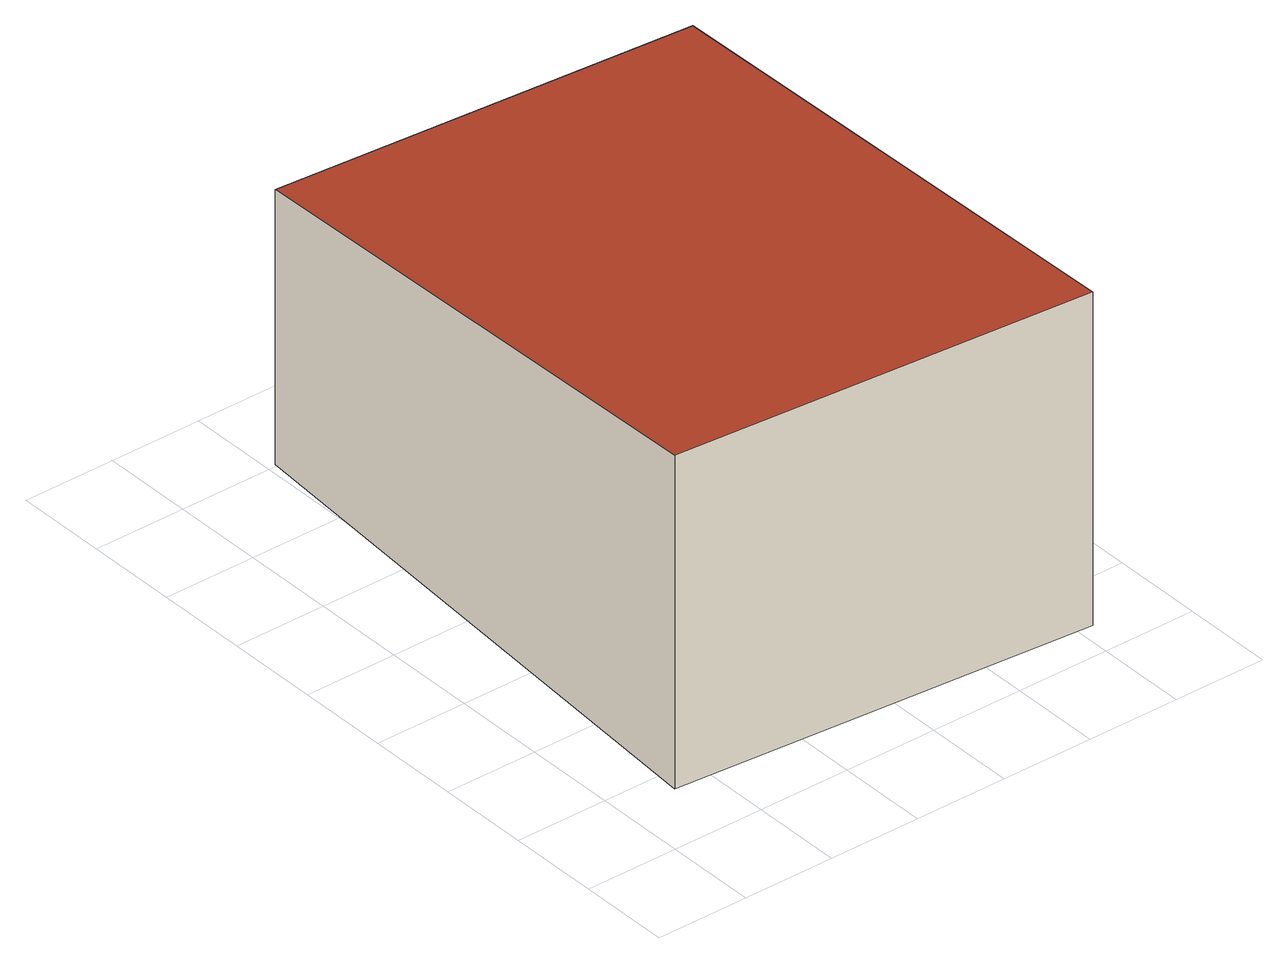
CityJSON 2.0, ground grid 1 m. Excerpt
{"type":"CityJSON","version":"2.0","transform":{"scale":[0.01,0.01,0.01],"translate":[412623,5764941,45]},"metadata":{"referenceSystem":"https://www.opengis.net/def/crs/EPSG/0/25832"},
"CityObjects":{
"building1":{"type":"Building","attributes":{"Gemeindeschluessel":"05570044","Geometrietyp2DReferenz":"3000","function":"51009_1610","roofType":"2100","measuredHeight":3.63},"geometry":[{"type":"Solid","lod":"2","boundaries":[[[[0,1,2,3]],[[4,5,1,0]],[[6,7,5,4]],[[3,2,7,6]],[[4,0,3,6]],[[1,5,7,2]]]],"semantics":{"surfaces":[{"type":"WallSurface"},{"type":"RoofSurface"},{"type":"GroundSurface"}],"values":[[0,0,0,0,1,2]]}}]}
},
"vertices":[
[110,703,307],[110,703,8],[61,75,8],[61,75,371],[566,668,307],[566,668,8],[517,39,371],[517,39,8]
]}
